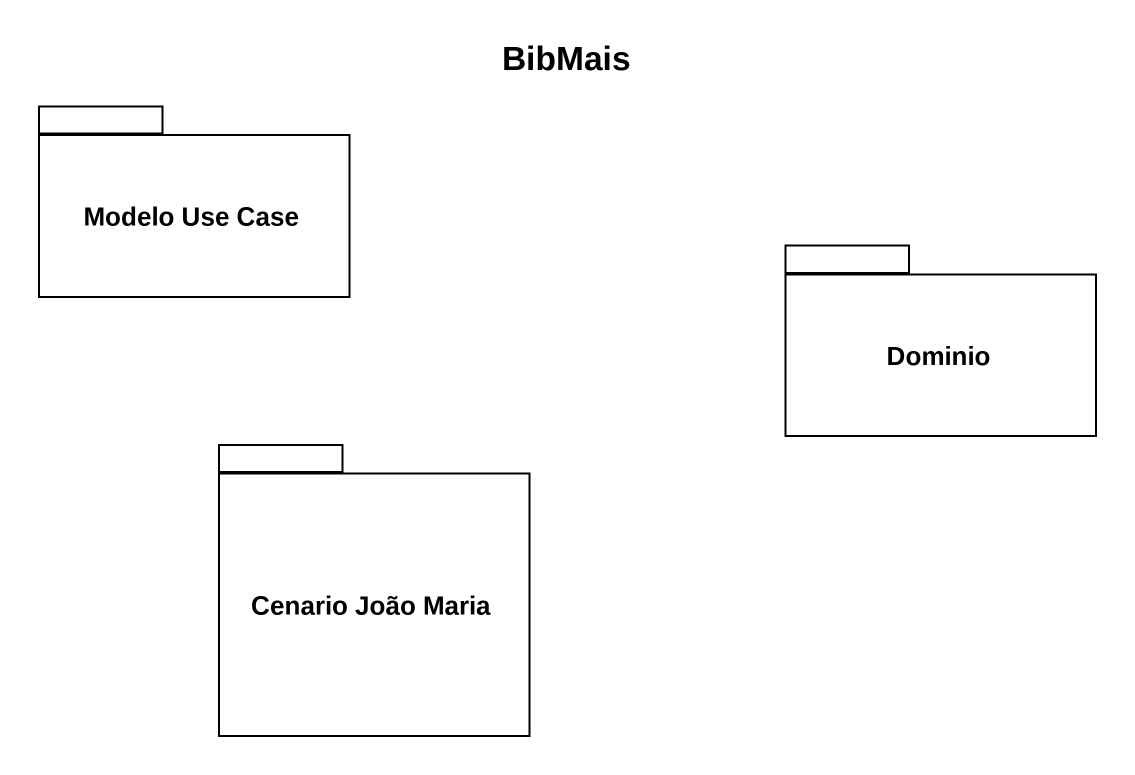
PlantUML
@startuml
title BibMais
package "Modelo Use Case" as Modelo_Use_Case {
}
package Dominio {
}
package "Cenario João Maria" as Cenario_João_Maria {
}
@enduml
